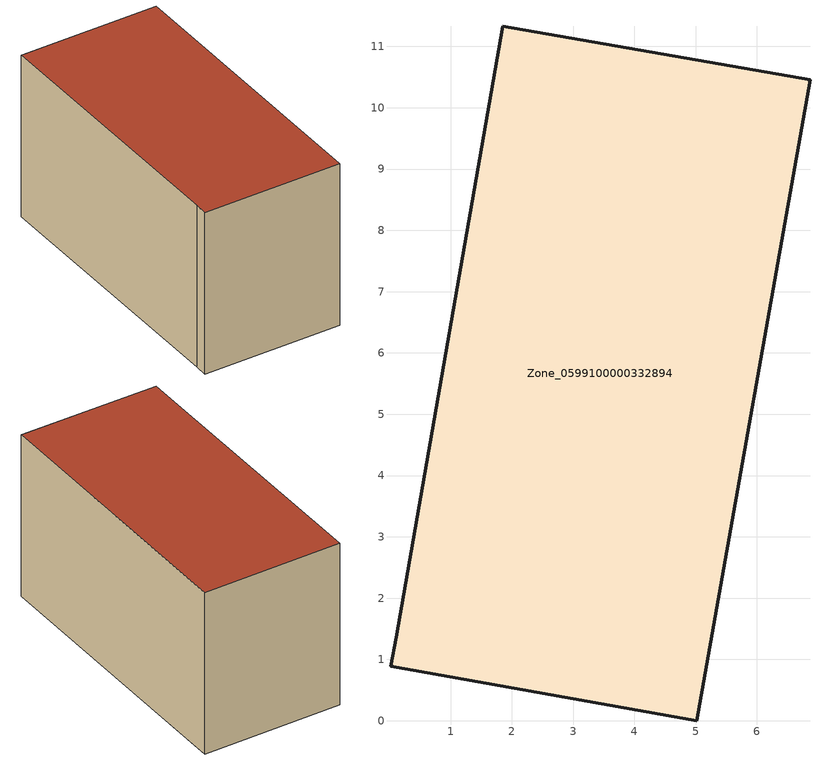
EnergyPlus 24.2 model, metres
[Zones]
Zone_0599100000332894
 floor ground (C_G): 0.02,0.89 0.12,1.37 1.85,11.33 6.87,10.46 5.02,0 z0
 wall outside (C_F): 0.12,1.37 0.02,0.89 5.02,0 6.87,10.46 1.85,11.33 0.12,1.37 z0:6.12
 roof outside (C_R): 5.02,0 6.87,10.46 1.85,11.33 0.12,1.37 0.02,0.89 z6.12
[BUILDING]
Pand.0599100000332894: North Axis=0; Terrain=City; Loads Convergence Tolerance Value=0.04; Temperature Convergence Tolerance Value=0.4; Solar Distribution=FullExterior; Maximum Number of Warmup Days=25; Minimum Number of Warmup Days=1
[Site:Location]
Rotterdam.The.Hague.AP_ZH_NLD Design_Conditions: Latitude=51.96; Longitude=4.45; Time Zone=1; Elevation=-4.5
[SITE:GROUNDTEMPERATURE:BUILDINGSURFACE]
18, 18, 18, 18, 18, 18, 18, 18, 18, 18, 18, 18
[MATERIAL] Thermal Absorptance=0.9; Solar Absorptance=0.7; Visible Absorptance=0.7
Name | Roughness | Thickness | Conductivity | Density | Specific Heat
G.TC.1975-1991 | MediumSmooth | 0.15 | 0.288461 | 540 | 1210
F.TC.1975-1991 | Rough | 0.3 | 0.230769 | 1920 | 840
R.TC.1975-1991 | MediumRough | 0.2 | 0.153846 | 1500 | 1000
[CONSTRUCTION]
C_G: G.TC.1975-1991
C_F: F.TC.1975-1991
C_R: R.TC.1975-1991
[ZONE]
Zone_0599100000332894: Type=1; Multiplier=1; Ceiling Height=Autocalculate; Volume=Autocalculate; Floor Area=autocalculate; Part of Total Floor Area=Yes
[ZONEINFILTRATION:DESIGNFLOWRATE]
Infil_Zone_0599100000332894: Zone or ZoneList or Space or SpaceList=Zone_0599100000332894; Schedule=AlwaysOn; Design Flow Rate Calculation Method=Flow/Area; Flow Rate per Floor Area=0.003; Constant Term Coefficient=1; Temperature Term Coefficient=0; Velocity Term Coefficient=0; Velocity Squared Term Coefficient=0
[HVACTEMPLATE:ZONE:IDEALLOADSAIRSYSTEM]
Zone_0599100000332894: Maximum Heating Supply Air Temperature=50; Minimum Cooling Supply Air Temperature=13; Maximum Heating Supply Air Humidity Ratio=0.0156; Minimum Cooling Supply Air Humidity Ratio=0.0077; Heating Limit=NoLimit; Cooling Limit=NoLimit; Dehumidification Control Type=ConstantSensibleHeatRatio; Cooling Sensible Heat Ratio=0.7; Dehumidification Setpoint=60; Humidification Control Type=None; Humidification Setpoint=30; Outdoor Air Method=None; Outdoor Air Flow Rate per Person=0.00944; Outdoor Air Flow Rate per Zone Floor Area=0; Outdoor Air Flow Rate per Zone=0; Demand Controlled Ventilation Type=None; Outdoor Air Economizer Type=NoEconomizer; Heat Recovery Type=None; Sensible Heat Recovery Effectiveness=0.7; Latent Heat Recovery Effectiveness=0.65
[ZONECONTROL:THERMOSTAT]
ThermostatControl_Zone_0599100000332894: Zone or ZoneList=Zone_0599100000332894; Control Type Schedule=DualSetpointControlType; Control 1=Thermostat_Zone_0599100000332894; Temperature Difference Between Cutout And Setpoint=0
[THERMOSTATSETPOINT:DUALSETPOINT]
Thermostat_Zone_0599100000332894: Heating Setpoint Temperature Schedule=HeatingSetpoint_Zone_0599100000332894; Cooling Setpoint Temperature Schedule=CoolingSetpoint_Zone_0599100000332894
[SCHEDULE:COMPACT]
HeatingSetpoint_Zone_0599100000332894: Through: 12/31, For: AllDays, Until: 24:00, 21
CoolingSetpoint_Zone_0599100000332894: Through: 12/31, For: AllDays, Until: 24:00, 24
DualSetpointControlType: Through: 12/31, For: AllDays, Until: 24:00, 4
AlwaysOn: Through: 12/31, For: AllDays, Until: 24:00, 1
